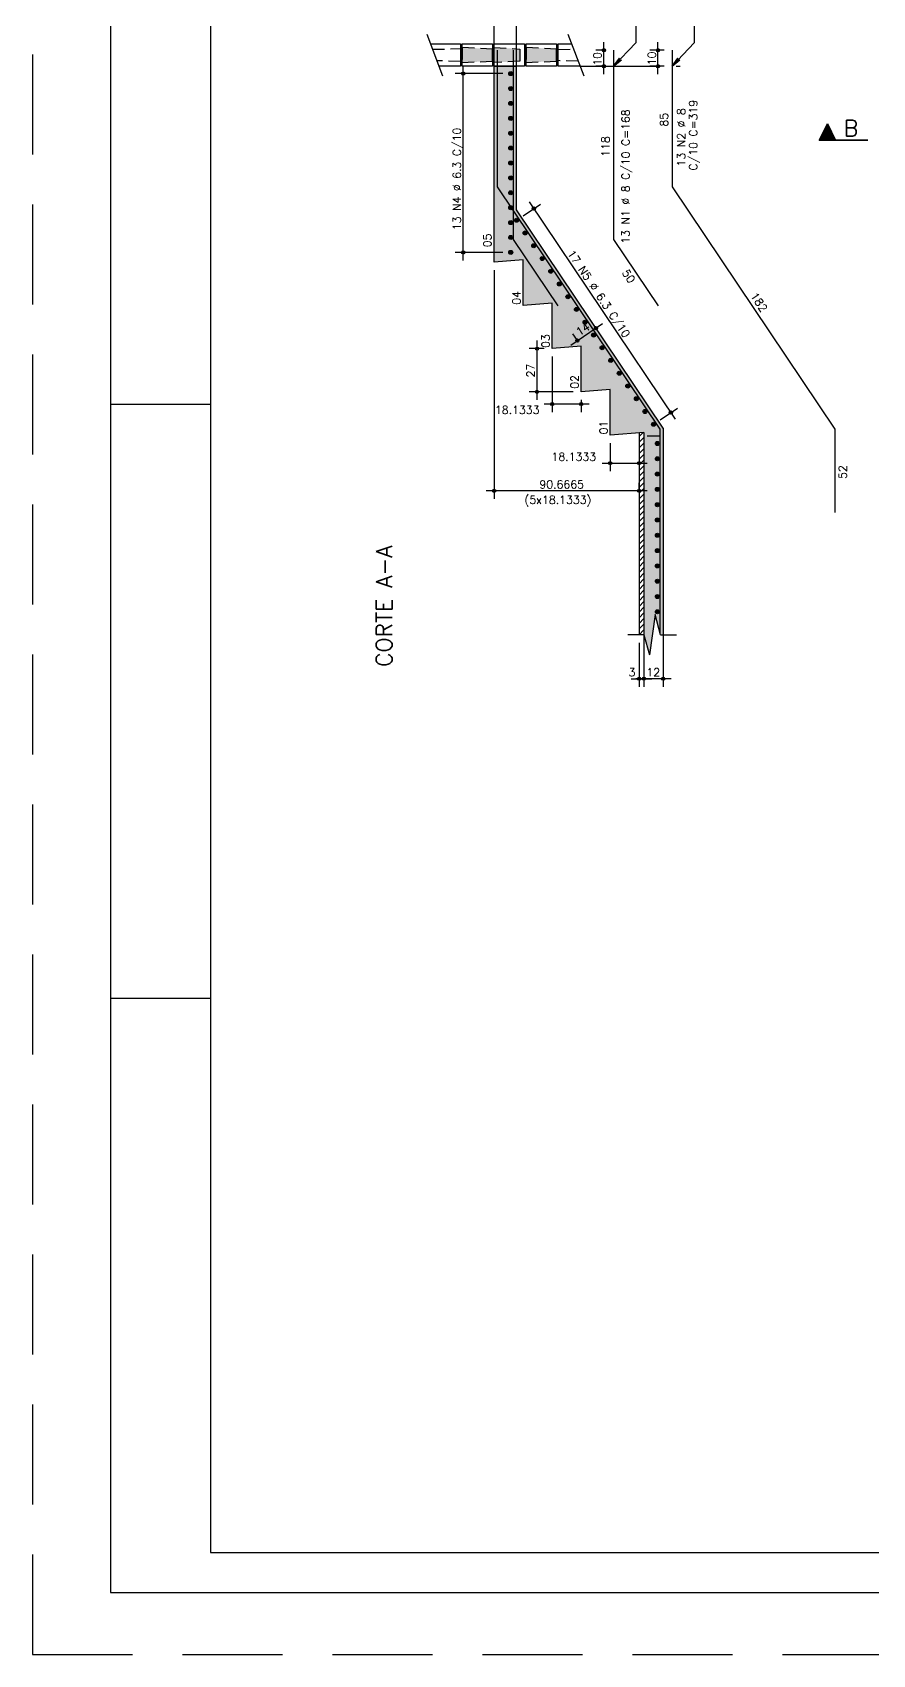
# Model space of a CAD drawing. Extents: x -3.5 to 84.5, y -1.5 to 60.9.
# Drawn here: x -3.55 to 17.46, y -1.55 to 39 of the extents above; entities that cross this region are included whole.
import ezdxf

# ---------------------------------------------------------------- set-up
doc = ezdxf.new("R2010")
doc.units = 0
doc.header["$MEASUREMENT"] = 0
for name, pattern in [('ESTILO_TQS_0001', [0.45, 0.3, -0.15]), ('ESTILO_TQS_0004', [3.3, 2, -0.4, 0.05, -0.4, 0.05, -0.4]), ('HIDDEN', [0.375, 0.25, -0.125])]:
    doc.linetypes.add(name, pattern=pattern)
doc.layers.get('0').update_dxf_attribs({"linetype": 'CONTINUOUS'})
doc.layers.get('Defpoints').update_dxf_attribs({"linetype": 'CONTINUOUS'})
for name, color, linetype in [('ARQ_FOLHA', 7, 'CONTINUOUS'), ('PENA_01', 1, 'CONTINUOUS'), ('PENA_02', 2, 'CONTINUOUS'), ('PENA_03', 3, 'CONTINUOUS'), ('PENA_04', 4, 'CONTINUOUS'), ('PENA_05', 5, 'CONTINUOUS'), ('PENA_10', 253, 'CONTINUOUS'), ('PENA_11', 252, 'CONTINUOUS')]:
    doc.layers.add(name, color=color, linetype=linetype)
doc.styles.get("Standard").update_dxf_attribs({"font": 'ROMANS.SHX'})

# ---------------------------------------------------------------- blocks, each defined once
blk = doc.blocks.new('FOLHA A1 - 841 X 594')
at = {"layer": 'ARQ_FOLHA', "color": 1}
for p, q in [((-816, 297), (-841, 297)), ((-816, 148.5), (-841, 148.5))]:
    blk.add_line(p, q, dxfattribs=at)
for points in [[(-841, 0), (0, 0), (0, 594), (-841, 594)], [(-816, 10), (-10, 10), (-10, 584), (-816, 584)]]:
    blk.add_lwpolyline(points, close=True, dxfattribs=at)
at = {"layer": 'Defpoints', "color": 8, "linetype": 'HIDDEN', "ltscale": 100}
blk.add_lwpolyline([(-860.5, 609.5), (-860.5, -15.5), (19.5, -15.5), (19.5, 609.5)], close=True, dxfattribs=at)
blk = doc.blocks.new('*U24')
blk.add_blockref('FOLHA A1 - 841 X 594', (0, 0))

msp = doc.modelspace()

# ---------------------------------------------------------------- linework, layer by layer
at = {"layer": 'PENA_01', "linetype": 'Continuous'}
for p, q in [((7.996, 37.029), (7.996, 39.409)), ((8.556, 36.982), (8.556, 39.409)), ((10.783, 38.554), (10.541, 38.554)), ((10.741, 37.954), (10.741, 38.754)), ((12.244, 38.554), (11.892, 38.554)), ((12.092, 37.954), (12.092, 38.754)), ((7.225, 33.301), (7.225, 38.168)), ((10.783, 38.154), (10.541, 38.154)), ((12.244, 38.154), (11.892, 38.154)), ((8.211, 37.968), (7.025, 37.968)), ((8.723, 34.415), (9.157, 34.706)), ((12.527, 29.33), (8.879, 34.761)), ((8.211, 33.501), (7.025, 33.501)), ((7.996, 33.054), (7.996, 27.34)), ((9.911, 31.184), (10.708, 31.719)), ((10.498, 31.673), (10.43, 31.774)), ((9.069, 29.814), (9.069, 31.294)), ((10.06, 31.321), (9.965, 31.462)), ((9.247, 31.094), (8.869, 31.094)), ((9.447, 30.894), (9.447, 29.509)), ((9.972, 30.014), (8.869, 30.014)), ((10.372, 29.709), (9.247, 29.709)), ((10.172, 29.814), (10.172, 29.509)), ((12.148, 29.316), (12.581, 29.607)), ((10.897, 28.734), (10.897, 28.032)), ((11.623, 28.786), (11.623, 28.032)), ((10.697, 28.232), (11.823, 28.232)), ((11.623, 27.58), (11.623, 27.74)), ((11.823, 27.54), (7.796, 27.54)), ((11.743, 24.387), (11.743, 22.643)), ((12.223, 24.341), (12.223, 22.643)), ((11.623, 23.742), (11.623, 22.643)), ((11.743, 23.742), (11.743, 22.643)), ((11.423, 22.843), (11.943, 22.843)), ((12.423, 22.843), (11.543, 22.843))]:
    msp.add_line(p, q, dxfattribs=at)
at = {"layer": 'PENA_01', "linetype": 'ESTILO_TQS_0004'}
msp.add_line((10.146, 38.154), (12.669, 38.154), dxfattribs=at)
at = {"layer": 'PENA_01', "linetype": 'Continuous'}
for points in [[(6.407, 38.714), (7.156, 38.714)], [(7.156, 38.714), (7.156, 38.154), (6.617, 38.154)], [(7.196, 38.154), (7.196, 38.714), (7.956, 38.714), (7.956, 38.154), (7.196, 38.154)], [(7.996, 38.154), (7.996, 38.714), (8.756, 38.714), (8.756, 38.154), (7.996, 38.154)], [(8.796, 38.154), (8.796, 38.714), (9.556, 38.714), (9.556, 38.154), (8.796, 38.154)], [(10.146, 38.154), (9.596, 38.154), (9.596, 38.714), (9.935, 38.714)]]:
    msp.add_lwpolyline(points, dxfattribs=at)
at = {"layer": 'PENA_02', "linetype": 'Continuous'}
for p, q in [((6.315, 38.958), (6.709, 37.911)), ((9.843, 38.958), (10.237, 37.911)), ((0, 0), (0, 0))]:
    msp.add_line(p, q, dxfattribs=at)
at = {"layer": 'PENA_02', "linetype": 'ESTILO_TQS_0001'}
for points in [[(6.459, 38.576), (7.156, 38.594)], [(7.156, 38.594), (7.156, 38.274), (6.566, 38.29)], [(7.956, 38.284), (7.956, 38.584), (7.196, 38.624), (7.196, 38.244), (7.956, 38.284)], [(8.636, 38.584), (8.636, 38.284), (7.996, 38.244), (7.996, 38.624), (8.636, 38.584)], [(9.556, 38.284), (9.556, 38.584), (8.796, 38.624), (8.796, 38.244), (9.556, 38.284)], [(10.098, 38.281), (9.596, 38.294), (9.596, 38.574), (9.984, 38.585)]]:
    msp.add_lwpolyline(points, dxfattribs=at)
at = {"layer": 'PENA_02', "linetype": 'Continuous'}
for centre, radius in [((10.741, 38.554), 0.04), ((10.741, 38.554), 0.02), ((12.092, 38.554), 0.04), ((12.092, 38.554), 0.02), ((10.741, 38.154), 0.04), ((10.741, 38.154), 0.02), ((12.092, 38.154), 0.04), ((12.092, 38.154), 0.02), ((7.225, 37.968), 0.0416), ((7.225, 37.968), 0.0208), ((8.991, 34.595), 0.0416), ((8.991, 34.595), 0.0208), ((7.225, 33.501), 0.0416), ((7.225, 33.501), 0.0208), ((10.542, 31.608), 0.04), ((10.542, 31.608), 0.02), ((10.077, 31.296), 0.04), ((10.077, 31.296), 0.02), ((9.069, 31.094), 0.04), ((9.069, 31.094), 0.02), ((9.069, 30.014), 0.04), ((9.069, 30.014), 0.02), ((9.447, 29.709), 0.04), ((9.447, 29.709), 0.02), ((10.172, 29.709), 0.04), ((10.172, 29.709), 0.02), ((12.415, 29.496), 0.0416), ((12.415, 29.496), 0.0208), ((10.897, 28.232), 0.04), ((10.897, 28.232), 0.02), ((11.623, 28.232), 0.04), ((11.623, 28.232), 0.02), ((7.996, 27.54), 0.04), ((11.623, 27.54), 0.04), ((7.996, 27.54), 0.02), ((11.623, 27.54), 0.02), ((11.623, 22.843), 0.04), ((11.623, 22.843), 0.02), ((11.743, 22.843), 0.04), ((11.743, 22.843), 0.04), ((11.743, 22.843), 0.02), ((11.743, 22.843), 0.02), ((12.223, 22.843), 0.04), ((12.223, 22.843), 0.02)]:
    msp.add_circle(centre, radius, dxfattribs=at)
at = {"layer": 'PENA_03', "linetype": 'Continuous'}
for p, q in [((10.983, 38.554), (10.983, 38.554)), ((12.444, 38.554), (12.444, 38.554)), ((7.996, 33.254), (7.996, 38.154)), ((7.996, 38.154), (8.556, 38.154)), ((8.556, 34.565), (8.556, 38.154)), ((10.983, 38.154), (10.983, 38.154)), ((12.444, 38.154), (12.444, 38.154)), ((8.411, 37.968), (8.411, 37.968)), ((7.996, 36.829), (7.996, 36.829)), ((8.556, 36.782), (8.556, 36.782)), ((12.223, 29.106), (8.556, 34.565)), ((8.557, 34.303), (8.557, 34.303)), ((8.721, 33.314), (7.996, 33.254)), ((7.996, 33.254), (7.996, 33.254)), ((8.411, 33.501), (8.411, 33.501)), ((8.721, 32.174), (8.721, 33.314)), ((9.447, 32.234), (8.721, 32.174)), ((9.447, 31.094), (9.447, 32.234)), ((10.609, 31.507), (10.609, 31.507)), ((10.172, 31.154), (9.447, 31.094)), ((9.447, 31.094), (9.447, 31.094)), ((9.447, 31.094), (9.447, 31.094)), ((10.172, 30.014), (10.172, 31.154)), ((10.172, 31.154), (10.172, 31.154)), ((10.897, 30.074), (10.172, 30.014)), ((10.172, 30.014), (10.172, 30.014)), ((10.172, 30.014), (10.172, 30.014)), ((10.897, 28.934), (10.897, 30.074)), ((11.982, 29.204), (11.982, 29.204)), ((11.743, 28.994), (10.897, 28.934)), ((10.897, 28.934), (10.897, 28.934)), ((11.623, 28.894), (11.723, 28.994)), ((11.623, 28.986), (11.623, 23.942)), ((11.623, 28.986), (11.623, 28.986)), ((11.623, 28.753), (11.743, 28.873)), ((11.743, 28.994), (11.743, 23.942)), ((12.223, 29.106), (12.223, 23.942)), ((11.623, 28.611), (11.743, 28.731)), ((11.623, 28.47), (11.743, 28.59)), ((11.623, 28.328), (11.743, 28.448)), ((11.623, 28.187), (11.743, 28.307)), ((11.623, 28.045), (11.743, 28.165)), ((11.623, 27.904), (11.743, 28.024)), ((11.623, 27.763), (11.743, 27.883)), ((11.623, 27.621), (11.743, 27.741)), ((11.623, 27.48), (11.743, 27.6)), ((11.623, 27.338), (11.743, 27.458)), ((11.623, 27.38), (11.623, 27.38)), ((11.623, 27.197), (11.743, 27.317)), ((11.623, 27.056), (11.743, 27.176)), ((11.623, 26.914), (11.743, 27.034)), ((11.623, 26.773), (11.743, 26.893)), ((11.623, 26.631), (11.743, 26.751)), ((11.623, 26.49), (11.743, 26.61)), ((11.623, 26.348), (11.743, 26.468)), ((11.623, 26.207), (11.743, 26.327)), ((11.623, 26.066), (11.743, 26.186)), ((11.623, 25.924), (11.743, 26.044)), ((11.623, 25.783), (11.743, 25.903)), ((11.623, 25.641), (11.743, 25.761)), ((11.623, 25.5), (11.743, 25.62)), ((11.623, 25.358), (11.743, 25.478)), ((11.623, 25.217), (11.743, 25.337)), ((11.623, 25.076), (11.743, 25.196)), ((11.623, 24.934), (11.743, 25.054)), ((11.623, 24.793), (11.743, 24.913)), ((11.623, 24.651), (11.743, 24.771)), ((11.623, 24.51), (11.743, 24.63)), ((11.623, 24.369), (11.743, 24.489)), ((11.623, 24.227), (11.743, 24.347)), ((11.743, 24.587), (11.743, 24.587)), ((12.019, 24.445), (11.881, 23.439)), ((12.158, 23.942), (12.019, 24.445)), ((12.223, 24.541), (12.223, 24.541)), ((11.743, 23.942), (11.343, 23.942)), ((11.623, 24.086), (11.743, 24.206)), ((11.623, 23.944), (11.743, 24.064)), ((11.623, 23.942), (11.623, 23.942)), ((11.743, 23.942), (11.881, 23.439)), ((11.743, 23.942), (11.743, 23.942)), ((12.158, 23.942), (12.558, 23.942))]:
    msp.add_line(p, q, dxfattribs=at)
for points in [[(11.535, 44.061), (11.535, 38.735), (10.983, 38.154), (11.13, 38.357), (10.983, 38.154), (11.177, 38.312)], [(12.996, 44.061), (12.996, 38.735), (12.444, 38.154), (12.591, 38.357), (12.444, 38.154), (12.638, 38.312)], [(16.122, 36.307), (16.327, 36.716), (16.532, 36.307), (16.122, 36.307)]]:
    msp.add_lwpolyline(points, dxfattribs=at)
for centre in [(8.411, 37.968), (8.411, 37.596), (8.411, 37.224), (8.411, 36.851), (8.411, 36.479), (8.411, 36.107), (8.411, 35.734), (8.411, 35.362), (8.411, 34.99), (8.411, 34.618), (8.411, 34.245), (8.557, 34.303), (8.411, 33.873), (8.771, 33.985), (8.985, 33.666), (8.411, 33.501), (9.199, 33.347), (9.413, 33.029), (9.627, 32.71), (9.841, 32.391), (10.055, 32.073), (10.269, 31.754), (10.483, 31.435), (10.697, 31.116), (10.911, 30.798), (11.125, 30.479), (11.339, 30.16), (11.553, 29.842), (11.768, 29.523), (11.982, 29.204), (12.078, 28.723), (12.078, 28.341), (12.078, 27.958), (12.078, 27.576), (12.078, 27.193), (12.078, 26.811), (12.078, 26.428), (12.078, 26.046), (12.078, 25.663), (12.078, 25.281), (12.078, 24.898), (12.078, 24.516)]:
    msp.add_circle(centre, 0.05, dxfattribs=at)
for points in [[(8.461, 37.968), (8.386, 38.012), (8.364, 37.985)], [(8.461, 37.968), (8.364, 37.985), (8.364, 37.951)], [(8.461, 37.968), (8.364, 37.951), (8.386, 37.925)], [(8.461, 37.968), (8.42, 38.018), (8.386, 38.012)], [(8.461, 37.968), (8.386, 37.925), (8.42, 37.919)], [(8.461, 37.968), (8.449, 38), (8.42, 38.018)], [(8.461, 37.968), (8.42, 37.919), (8.449, 37.936)], [(8.461, 37.968), (8.449, 37.936), (8.461, 37.968)], [(8.461, 37.596), (8.386, 37.639), (8.364, 37.613)], [(8.461, 37.596), (8.364, 37.613), (8.364, 37.579)], [(8.461, 37.596), (8.364, 37.579), (8.386, 37.553)], [(8.461, 37.596), (8.42, 37.645), (8.386, 37.639)], [(8.461, 37.596), (8.386, 37.553), (8.42, 37.547)], [(8.461, 37.596), (8.449, 37.628), (8.42, 37.645)], [(8.461, 37.596), (8.42, 37.547), (8.449, 37.564)], [(8.461, 37.596), (8.449, 37.564), (8.461, 37.596)], [(8.461, 37.224), (8.386, 37.267), (8.364, 37.241)], [(8.461, 37.224), (8.364, 37.241), (8.364, 37.207)], [(8.461, 37.224), (8.364, 37.207), (8.386, 37.18)], [(8.461, 37.224), (8.42, 37.273), (8.386, 37.267)], [(8.461, 37.224), (8.386, 37.18), (8.42, 37.174)], [(8.461, 36.851), (8.42, 36.901), (8.386, 36.895)], [(8.461, 37.224), (8.449, 37.256), (8.42, 37.273)], [(8.461, 37.224), (8.42, 37.174), (8.449, 37.192)], [(8.461, 36.851), (8.449, 36.884), (8.42, 36.901)], [(8.461, 37.224), (8.449, 37.192), (8.461, 37.224)], [(8.461, 36.851), (8.386, 36.895), (8.364, 36.869)], [(8.461, 36.851), (8.364, 36.869), (8.364, 36.834)], [(8.461, 36.851), (8.364, 36.834), (8.386, 36.808)], [(8.461, 36.479), (8.386, 36.522), (8.364, 36.496)], [(8.461, 36.479), (8.364, 36.496), (8.364, 36.462)], [(8.461, 36.851), (8.386, 36.808), (8.42, 36.802)], [(8.461, 36.479), (8.42, 36.528), (8.386, 36.522)], [(8.461, 36.851), (8.42, 36.802), (8.449, 36.819)], [(8.461, 36.479), (8.449, 36.511), (8.42, 36.528)], [(8.461, 36.851), (8.449, 36.819), (8.461, 36.851)], [(8.461, 36.479), (8.364, 36.462), (8.386, 36.436)], [(8.461, 36.107), (8.386, 36.15), (8.364, 36.124)], [(8.461, 36.107), (8.364, 36.124), (8.364, 36.09)], [(8.461, 36.107), (8.364, 36.09), (8.386, 36.064)], [(8.461, 36.479), (8.386, 36.436), (8.42, 36.43)], [(8.461, 36.107), (8.42, 36.156), (8.386, 36.15)], [(8.461, 36.107), (8.386, 36.064), (8.42, 36.058)], [(8.461, 36.479), (8.42, 36.43), (8.449, 36.447)], [(8.461, 36.107), (8.449, 36.139), (8.42, 36.156)], [(8.461, 36.107), (8.42, 36.058), (8.449, 36.075)], [(8.461, 36.479), (8.449, 36.447), (8.461, 36.479)], [(8.461, 36.107), (8.449, 36.075), (8.461, 36.107)], [(8.461, 35.734), (8.386, 35.778), (8.364, 35.752)], [(8.461, 35.734), (8.364, 35.752), (8.364, 35.717)], [(8.461, 35.734), (8.364, 35.717), (8.386, 35.691)], [(8.461, 35.734), (8.42, 35.784), (8.386, 35.778)], [(8.461, 35.734), (8.386, 35.691), (8.42, 35.685)], [(8.461, 35.734), (8.449, 35.767), (8.42, 35.784)], [(8.461, 35.734), (8.42, 35.685), (8.449, 35.702)], [(8.461, 35.734), (8.449, 35.702), (8.461, 35.734)], [(8.461, 35.362), (8.386, 35.405), (8.364, 35.379)], [(8.461, 35.362), (8.364, 35.379), (8.364, 35.345)], [(8.461, 35.362), (8.364, 35.345), (8.386, 35.319)], [(8.461, 35.362), (8.42, 35.411), (8.386, 35.405)], [(8.461, 35.362), (8.386, 35.319), (8.42, 35.313)], [(8.461, 35.362), (8.449, 35.394), (8.42, 35.411)], [(8.461, 35.362), (8.42, 35.313), (8.449, 35.33)], [(8.461, 35.362), (8.449, 35.33), (8.461, 35.362)], [(8.461, 34.99), (8.386, 35.033), (8.364, 35.007)], [(8.461, 34.99), (8.364, 35.007), (8.364, 34.973)], [(8.461, 34.99), (8.364, 34.973), (8.386, 34.947)], [(8.461, 34.99), (8.42, 35.039), (8.386, 35.033)], [(8.461, 34.99), (8.386, 34.947), (8.42, 34.941)], [(8.461, 34.99), (8.449, 35.022), (8.42, 35.039)], [(8.461, 34.99), (8.42, 34.941), (8.449, 34.958)], [(8.461, 34.99), (8.449, 34.958), (8.461, 34.99)], [(8.461, 34.618), (8.386, 34.661), (8.364, 34.635)], [(8.461, 34.618), (8.364, 34.635), (8.364, 34.6)], [(8.461, 34.618), (8.364, 34.6), (8.386, 34.574)], [(8.461, 34.618), (8.42, 34.667), (8.386, 34.661)], [(8.461, 34.618), (8.386, 34.574), (8.42, 34.568)], [(8.461, 34.618), (8.449, 34.65), (8.42, 34.667)], [(8.461, 34.618), (8.42, 34.568), (8.449, 34.585)], [(8.461, 34.618), (8.449, 34.585), (8.461, 34.618)], [(8.461, 34.245), (8.386, 34.289), (8.364, 34.262)], [(8.461, 34.245), (8.364, 34.262), (8.364, 34.228)], [(8.461, 34.245), (8.364, 34.228), (8.386, 34.202)], [(8.461, 34.245), (8.42, 34.295), (8.386, 34.289)], [(8.461, 34.245), (8.386, 34.202), (8.42, 34.196)], [(8.461, 34.245), (8.449, 34.277), (8.42, 34.295)], [(8.461, 34.245), (8.42, 34.196), (8.449, 34.213)], [(8.461, 34.245), (8.449, 34.213), (8.461, 34.245)], [(8.607, 34.303), (8.532, 34.347), (8.51, 34.32)], [(8.607, 34.303), (8.51, 34.32), (8.51, 34.286)], [(8.607, 34.303), (8.51, 34.286), (8.532, 34.26)], [(8.607, 34.303), (8.566, 34.353), (8.532, 34.347)], [(8.607, 34.303), (8.532, 34.26), (8.566, 34.254)], [(8.607, 34.303), (8.595, 34.335), (8.566, 34.353)], [(8.607, 34.303), (8.566, 34.254), (8.595, 34.271)], [(8.607, 34.303), (8.595, 34.271), (8.607, 34.303)], [(8.461, 33.873), (8.386, 33.916), (8.364, 33.89)], [(8.461, 33.873), (8.364, 33.89), (8.364, 33.856)], [(8.461, 33.873), (8.364, 33.856), (8.386, 33.83)], [(8.461, 33.873), (8.42, 33.922), (8.386, 33.916)], [(8.461, 33.873), (8.386, 33.83), (8.42, 33.824)], [(8.461, 33.873), (8.449, 33.905), (8.42, 33.922)], [(8.461, 33.873), (8.42, 33.824), (8.449, 33.841)], [(8.461, 33.873), (8.449, 33.841), (8.461, 33.873)], [(8.821, 33.985), (8.746, 34.028), (8.724, 34.002)], [(8.821, 33.985), (8.724, 34.002), (8.724, 33.968)], [(8.821, 33.985), (8.724, 33.968), (8.746, 33.941)], [(8.821, 33.985), (8.78, 34.034), (8.746, 34.028)], [(8.821, 33.985), (8.746, 33.941), (8.78, 33.935)], [(8.821, 33.985), (8.809, 34.017), (8.78, 34.034)], [(8.821, 33.985), (8.78, 33.935), (8.809, 33.953)], [(8.821, 33.985), (8.809, 33.953), (8.821, 33.985)], [(9.035, 33.666), (8.96, 33.709), (8.938, 33.683)], [(9.035, 33.666), (8.938, 33.683), (8.938, 33.649)], [(9.035, 33.666), (8.938, 33.649), (8.96, 33.623)], [(9.035, 33.666), (8.994, 33.715), (8.96, 33.709)], [(9.035, 33.666), (8.96, 33.623), (8.994, 33.617)], [(9.035, 33.666), (9.023, 33.698), (8.994, 33.715)], [(9.035, 33.666), (8.994, 33.617), (9.023, 33.634)], [(9.035, 33.666), (9.023, 33.634), (9.035, 33.666)], [(8.461, 33.501), (8.386, 33.544), (8.364, 33.518)], [(8.461, 33.501), (8.364, 33.518), (8.364, 33.484)], [(8.461, 33.501), (8.364, 33.484), (8.386, 33.457)], [(8.461, 33.501), (8.42, 33.55), (8.386, 33.544)], [(8.461, 33.501), (8.386, 33.457), (8.42, 33.451)], [(8.461, 33.501), (8.449, 33.533), (8.42, 33.55)], [(8.461, 33.501), (8.42, 33.451), (8.449, 33.469)], [(8.461, 33.501), (8.449, 33.469), (8.461, 33.501)], [(9.249, 33.347), (9.174, 33.391), (9.152, 33.364)], [(9.249, 33.347), (9.152, 33.364), (9.152, 33.33)], [(9.249, 33.347), (9.152, 33.33), (9.174, 33.304)], [(9.249, 33.347), (9.208, 33.397), (9.174, 33.391)], [(9.249, 33.347), (9.174, 33.304), (9.208, 33.298)], [(9.249, 33.347), (9.237, 33.379), (9.208, 33.397)], [(9.249, 33.347), (9.208, 33.298), (9.237, 33.315)], [(9.249, 33.347), (9.237, 33.315), (9.249, 33.347)], [(9.463, 33.029), (9.388, 33.072), (9.366, 33.046)], [(9.463, 33.029), (9.366, 33.046), (9.366, 33.011)], [(9.463, 33.029), (9.366, 33.011), (9.388, 32.985)], [(9.463, 33.029), (9.422, 33.078), (9.388, 33.072)], [(9.463, 33.029), (9.388, 32.985), (9.422, 32.979)], [(9.463, 33.029), (9.451, 33.061), (9.422, 33.078)], [(9.463, 33.029), (9.422, 32.979), (9.451, 32.996)], [(9.463, 33.029), (9.451, 32.996), (9.463, 33.029)], [(9.677, 32.71), (9.602, 32.753), (9.58, 32.727)], [(9.677, 32.71), (9.58, 32.727), (9.58, 32.693)], [(9.677, 32.71), (9.58, 32.693), (9.602, 32.667)], [(9.677, 32.71), (9.636, 32.759), (9.602, 32.753)], [(9.677, 32.71), (9.602, 32.667), (9.636, 32.661)], [(9.677, 32.71), (9.665, 32.742), (9.636, 32.759)], [(9.677, 32.71), (9.636, 32.661), (9.665, 32.678)], [(9.677, 32.71), (9.665, 32.678), (9.677, 32.71)], [(9.891, 32.391), (9.85, 32.44), (9.816, 32.434)], [(9.891, 32.391), (9.88, 32.423), (9.85, 32.44)], [(9.891, 32.391), (9.816, 32.434), (9.794, 32.408)], [(9.891, 32.391), (9.794, 32.408), (9.794, 32.374)], [(9.891, 32.391), (9.794, 32.374), (9.816, 32.348)], [(9.891, 32.391), (9.816, 32.348), (9.85, 32.342)], [(9.891, 32.391), (9.85, 32.342), (9.88, 32.359)], [(9.891, 32.391), (9.88, 32.359), (9.891, 32.391)], [(10.105, 32.073), (10.03, 32.116), (10.008, 32.09)], [(10.105, 32.073), (10.008, 32.09), (10.008, 32.055)], [(10.105, 32.073), (10.008, 32.055), (10.03, 32.029)], [(10.105, 32.073), (10.064, 32.122), (10.03, 32.116)], [(10.105, 32.073), (10.03, 32.029), (10.064, 32.023)], [(10.105, 32.073), (10.094, 32.105), (10.064, 32.122)], [(10.105, 32.073), (10.064, 32.023), (10.094, 32.04)], [(10.105, 32.073), (10.094, 32.04), (10.105, 32.073)], [(10.319, 31.754), (10.244, 31.797), (10.222, 31.771)], [(10.319, 31.754), (10.222, 31.771), (10.222, 31.737)], [(10.319, 31.754), (10.222, 31.737), (10.244, 31.711)], [(10.319, 31.754), (10.278, 31.803), (10.244, 31.797)], [(10.319, 31.754), (10.244, 31.711), (10.278, 31.705)], [(10.319, 31.754), (10.308, 31.786), (10.278, 31.803)], [(10.319, 31.754), (10.278, 31.705), (10.308, 31.722)], [(10.319, 31.754), (10.308, 31.722), (10.319, 31.754)], [(10.533, 31.435), (10.458, 31.478), (10.436, 31.452)], [(10.533, 31.435), (10.436, 31.452), (10.436, 31.418)], [(10.533, 31.435), (10.436, 31.418), (10.458, 31.392)], [(10.533, 31.435), (10.492, 31.484), (10.458, 31.478)], [(10.533, 31.435), (10.458, 31.392), (10.492, 31.386)], [(10.533, 31.435), (10.522, 31.467), (10.492, 31.484)], [(10.533, 31.435), (10.492, 31.386), (10.522, 31.403)], [(10.533, 31.435), (10.522, 31.403), (10.533, 31.435)], [(10.747, 31.116), (10.672, 31.16), (10.65, 31.134)], [(10.747, 31.116), (10.65, 31.134), (10.65, 31.099)], [(10.747, 31.116), (10.65, 31.099), (10.672, 31.073)], [(10.747, 31.116), (10.706, 31.166), (10.672, 31.16)], [(10.747, 31.116), (10.672, 31.073), (10.706, 31.067)], [(10.747, 31.116), (10.736, 31.149), (10.706, 31.166)], [(10.747, 31.116), (10.706, 31.067), (10.736, 31.084)], [(10.747, 31.116), (10.736, 31.084), (10.747, 31.116)], [(10.961, 30.798), (10.886, 30.841), (10.864, 30.815)], [(10.961, 30.798), (10.92, 30.847), (10.886, 30.841)], [(10.961, 30.798), (10.95, 30.83), (10.92, 30.847)], [(10.961, 30.798), (10.864, 30.815), (10.864, 30.781)], [(10.961, 30.798), (10.864, 30.781), (10.886, 30.754)], [(10.961, 30.798), (10.886, 30.754), (10.92, 30.748)], [(10.961, 30.798), (10.92, 30.748), (10.95, 30.766)], [(10.961, 30.798), (10.95, 30.766), (10.961, 30.798)], [(11.175, 30.479), (11.1, 30.522), (11.078, 30.496)], [(11.175, 30.479), (11.078, 30.496), (11.078, 30.462)], [(11.175, 30.479), (11.078, 30.462), (11.1, 30.436)], [(11.175, 30.479), (11.134, 30.528), (11.1, 30.522)], [(11.175, 30.479), (11.1, 30.436), (11.134, 30.43)], [(11.175, 30.479), (11.164, 30.511), (11.134, 30.528)], [(11.175, 30.479), (11.134, 30.43), (11.164, 30.447)], [(11.175, 30.479), (11.164, 30.447), (11.175, 30.479)], [(11.389, 30.16), (11.314, 30.204), (11.292, 30.177)], [(11.389, 30.16), (11.292, 30.177), (11.292, 30.143)], [(11.389, 30.16), (11.292, 30.143), (11.314, 30.117)], [(11.389, 30.16), (11.348, 30.21), (11.314, 30.204)], [(11.389, 30.16), (11.314, 30.117), (11.348, 30.111)], [(11.389, 30.16), (11.378, 30.192), (11.348, 30.21)], [(11.389, 30.16), (11.348, 30.111), (11.378, 30.128)], [(11.389, 30.16), (11.378, 30.128), (11.389, 30.16)], [(11.603, 29.842), (11.528, 29.885), (11.507, 29.859)], [(11.603, 29.842), (11.507, 29.859), (11.507, 29.825)], [(11.603, 29.842), (11.507, 29.825), (11.528, 29.798)], [(11.603, 29.842), (11.562, 29.891), (11.528, 29.885)], [(11.603, 29.842), (11.528, 29.798), (11.562, 29.792)], [(11.603, 29.842), (11.592, 29.874), (11.562, 29.891)], [(11.603, 29.842), (11.562, 29.792), (11.592, 29.81)], [(11.603, 29.842), (11.592, 29.81), (11.603, 29.842)], [(11.818, 29.523), (11.743, 29.566), (11.721, 29.54)], [(11.818, 29.523), (11.721, 29.54), (11.721, 29.506)], [(11.818, 29.523), (11.721, 29.506), (11.743, 29.48)], [(11.818, 29.523), (11.776, 29.572), (11.743, 29.566)], [(11.818, 29.523), (11.743, 29.48), (11.776, 29.474)], [(11.818, 29.523), (11.806, 29.555), (11.776, 29.572)], [(11.818, 29.523), (11.776, 29.474), (11.806, 29.491)], [(11.818, 29.523), (11.806, 29.491), (11.818, 29.523)], [(12.032, 29.204), (11.957, 29.248), (11.935, 29.221)], [(12.032, 29.204), (11.935, 29.221), (11.935, 29.187)], [(12.032, 29.204), (11.935, 29.187), (11.957, 29.161)], [(12.032, 29.204), (11.99, 29.254), (11.957, 29.248)], [(12.032, 29.204), (11.957, 29.161), (11.99, 29.155)], [(12.032, 29.204), (12.02, 29.236), (11.99, 29.254)], [(12.032, 29.204), (11.99, 29.155), (12.02, 29.172)], [(12.032, 29.204), (12.02, 29.172), (12.032, 29.204)], [(12.128, 28.723), (12.053, 28.767), (12.031, 28.74)], [(12.128, 28.723), (12.031, 28.74), (12.031, 28.706)], [(12.128, 28.723), (12.031, 28.706), (12.053, 28.68)], [(12.128, 28.341), (12.053, 28.384), (12.031, 28.358)], [(12.128, 28.723), (12.086, 28.772), (12.053, 28.767)], [(12.128, 28.723), (12.053, 28.68), (12.086, 28.674)], [(12.128, 28.341), (12.086, 28.39), (12.053, 28.384)], [(12.128, 28.723), (12.116, 28.755), (12.086, 28.772)], [(12.128, 28.723), (12.086, 28.674), (12.116, 28.691)], [(12.128, 28.341), (12.116, 28.373), (12.086, 28.39)], [(12.128, 28.723), (12.116, 28.691), (12.128, 28.723)], [(12.128, 28.341), (12.031, 28.358), (12.031, 28.324)], [(12.128, 28.341), (12.031, 28.324), (12.053, 28.297)], [(12.128, 27.958), (12.053, 28.002), (12.031, 27.975)], [(12.128, 28.341), (12.053, 28.297), (12.086, 28.292)], [(12.128, 27.958), (12.086, 28.008), (12.053, 28.002)], [(12.128, 28.341), (12.086, 28.292), (12.116, 28.309)], [(12.128, 27.958), (12.116, 27.99), (12.086, 28.008)], [(12.128, 28.341), (12.116, 28.309), (12.128, 28.341)], [(12.128, 27.958), (12.031, 27.975), (12.031, 27.941)], [(12.128, 27.958), (12.031, 27.941), (12.053, 27.915)], [(12.128, 27.576), (12.053, 27.619), (12.031, 27.593)], [(12.128, 27.576), (12.031, 27.593), (12.031, 27.559)], [(12.128, 27.576), (12.031, 27.559), (12.053, 27.533)], [(12.128, 27.958), (12.053, 27.915), (12.086, 27.909)], [(12.128, 27.576), (12.086, 27.625), (12.053, 27.619)], [(12.128, 27.576), (12.053, 27.533), (12.086, 27.527)], [(12.128, 27.958), (12.086, 27.909), (12.116, 27.926)], [(12.128, 27.576), (12.116, 27.608), (12.086, 27.625)], [(12.128, 27.576), (12.086, 27.527), (12.116, 27.544)], [(12.128, 27.958), (12.116, 27.926), (12.128, 27.958)], [(12.128, 27.576), (12.116, 27.544), (12.128, 27.576)], [(12.128, 27.193), (12.053, 27.237), (12.031, 27.21)], [(12.128, 27.193), (12.031, 27.21), (12.031, 27.176)], [(12.128, 27.193), (12.031, 27.176), (12.053, 27.15)], [(12.128, 27.193), (12.086, 27.243), (12.053, 27.237)], [(12.128, 27.193), (12.053, 27.15), (12.086, 27.144)], [(12.128, 27.193), (12.116, 27.225), (12.086, 27.243)], [(12.128, 27.193), (12.086, 27.144), (12.116, 27.161)], [(12.128, 27.193), (12.116, 27.161), (12.128, 27.193)], [(12.128, 26.811), (12.053, 26.854), (12.031, 26.828)], [(12.128, 26.811), (12.031, 26.828), (12.031, 26.794)], [(12.128, 26.811), (12.031, 26.794), (12.053, 26.768)], [(12.128, 26.811), (12.086, 26.86), (12.053, 26.854)], [(12.128, 26.811), (12.053, 26.768), (12.086, 26.762)], [(12.128, 26.811), (12.116, 26.843), (12.086, 26.86)], [(12.128, 26.811), (12.086, 26.762), (12.116, 26.779)], [(12.128, 26.811), (12.116, 26.779), (12.128, 26.811)], [(12.128, 26.428), (12.053, 26.472), (12.031, 26.445)], [(12.128, 26.428), (12.031, 26.445), (12.031, 26.411)], [(12.128, 26.428), (12.031, 26.411), (12.053, 26.385)], [(12.128, 26.428), (12.086, 26.478), (12.053, 26.472)], [(12.128, 26.428), (12.053, 26.385), (12.086, 26.379)], [(12.128, 26.428), (12.116, 26.46), (12.086, 26.478)], [(12.128, 26.428), (12.086, 26.379), (12.116, 26.396)], [(12.128, 26.428), (12.116, 26.396), (12.128, 26.428)], [(12.128, 26.046), (12.053, 26.089), (12.031, 26.063)], [(12.128, 26.046), (12.031, 26.063), (12.031, 26.029)], [(12.128, 26.046), (12.031, 26.029), (12.053, 26.003)], [(12.128, 26.046), (12.086, 26.095), (12.053, 26.089)], [(12.128, 26.046), (12.053, 26.003), (12.086, 25.997)], [(12.128, 26.046), (12.116, 26.078), (12.086, 26.095)], [(12.128, 26.046), (12.086, 25.997), (12.116, 26.014)], [(12.128, 26.046), (12.116, 26.014), (12.128, 26.046)], [(12.128, 25.663), (12.053, 25.707), (12.031, 25.68)], [(12.128, 25.663), (12.031, 25.68), (12.031, 25.646)], [(12.128, 25.663), (12.031, 25.646), (12.053, 25.62)], [(12.128, 25.663), (12.086, 25.713), (12.053, 25.707)], [(12.128, 25.663), (12.053, 25.62), (12.086, 25.614)], [(12.128, 25.663), (12.116, 25.696), (12.086, 25.713)], [(12.128, 25.663), (12.086, 25.614), (12.116, 25.631)], [(12.128, 25.663), (12.116, 25.631), (12.128, 25.663)], [(12.128, 25.281), (12.053, 25.324), (12.031, 25.298)], [(12.128, 25.281), (12.031, 25.298), (12.031, 25.264)], [(12.128, 25.281), (12.031, 25.264), (12.053, 25.238)], [(12.128, 25.281), (12.086, 25.33), (12.053, 25.324)], [(12.128, 25.281), (12.053, 25.238), (12.086, 25.232)], [(12.128, 25.281), (12.116, 25.313), (12.086, 25.33)], [(12.128, 25.281), (12.086, 25.232), (12.116, 25.249)], [(12.128, 25.281), (12.116, 25.249), (12.128, 25.281)], [(12.128, 24.898), (12.053, 24.942), (12.031, 24.916)], [(12.128, 24.898), (12.031, 24.916), (12.031, 24.881)], [(12.128, 24.898), (12.031, 24.881), (12.053, 24.855)], [(12.128, 24.898), (12.086, 24.948), (12.053, 24.942)], [(12.128, 24.898), (12.053, 24.855), (12.086, 24.849)], [(12.128, 24.898), (12.116, 24.931), (12.086, 24.948)], [(12.128, 24.898), (12.086, 24.849), (12.116, 24.866)], [(12.128, 24.898), (12.116, 24.866), (12.128, 24.898)], [(12.128, 24.516), (12.053, 24.559), (12.031, 24.533)], [(12.128, 24.516), (12.031, 24.533), (12.031, 24.499)], [(12.128, 24.516), (12.031, 24.499), (12.053, 24.473)], [(12.128, 24.516), (12.086, 24.565), (12.053, 24.559)], [(12.128, 24.516), (12.053, 24.473), (12.086, 24.467)], [(12.128, 24.516), (12.116, 24.548), (12.086, 24.565)], [(12.128, 24.516), (12.086, 24.467), (12.116, 24.484)], [(12.128, 24.516), (12.116, 24.484), (12.128, 24.516)]]:
    msp.add_solid(points, dxfattribs=at)
at = {"layer": 'PENA_04', "linetype": 'Continuous'}
for p, q in [((8.076, 38.554), (8.076, 35.136)), ((8.476, 38.554), (8.476, 33.823)), ((16.12, 36.305), (16.327, 36.72)), ((16.122, 36.307), (16.327, 36.716)), ((16.217, 36.497), (16.437, 36.497)), ((16.233, 36.528), (16.421, 36.528)), ((16.249, 36.56), (16.405, 36.56)), ((16.265, 36.592), (16.389, 36.592)), ((16.281, 36.624), (16.373, 36.624)), ((16.297, 36.656), (16.357, 36.656)), ((16.313, 36.688), (16.341, 36.688)), ((16.327, 36.72), (16.534, 36.307)), ((16.327, 36.716), (16.532, 36.307)), ((17.336, 36.305), (16.12, 36.305)), ((16.122, 36.307), (17.336, 36.307)), ((16.138, 36.337), (16.517, 36.337)), ((16.154, 36.369), (16.501, 36.369)), ((16.169, 36.401), (16.485, 36.401)), ((16.185, 36.433), (16.469, 36.433)), ((16.201, 36.465), (16.453, 36.465)), ((8.076, 35.136), (12.143, 29.081)), ((8.476, 33.823), (9.591, 32.163)), ((12.143, 29.081), (12.143, 26.994))]:
    msp.add_line(p, q, dxfattribs=at)
msp.add_lwpolyline([(11.823, 28.914), (12.143, 28.914), (12.143, 23.997)], dxfattribs=at)
at = {"layer": 'PENA_05', "linetype": 'Continuous'}
for p, q in [((10.983, 38.554), (10.983, 33.823)), ((12.444, 38.554), (12.444, 35.136)), ((12.444, 35.136), (16.511, 29.081)), ((10.983, 33.823), (12.098, 32.163)), ((16.511, 29.081), (16.511, 26.994))]:
    msp.add_line(p, q, dxfattribs=at)
at = {"layer": 'PENA_10', "linetype": 'Continuous'}
for points in [[(7.996, 38.624), (8.636, 38.584), (8.636, 38.284)], [(7.996, 38.624), (8.636, 38.284), (7.996, 38.244)], [(7.996, 38.624), (7.996, 38.244), (7.996, 38.624)], [(7.996, 33.254), (7.996, 38.154), (8.556, 38.154)], [(7.996, 33.254), (8.556, 38.154), (8.556, 34.565)], [(7.996, 33.254), (8.556, 34.565), (8.721, 33.314)], [(12.223, 29.106), (8.721, 33.314), (8.556, 34.565)], [(12.223, 29.106), (9.447, 32.234), (8.721, 33.314)], [(8.721, 33.314), (9.447, 32.234), (8.721, 32.174)], [(12.223, 29.106), (10.172, 31.154), (9.447, 32.234)], [(9.447, 32.234), (10.172, 31.154), (9.447, 31.094)], [(12.223, 29.106), (10.897, 30.074), (10.172, 31.154)], [(10.172, 31.154), (10.897, 30.074), (10.172, 30.014)], [(12.223, 29.106), (10.897, 28.934), (10.897, 30.074)], [(12.223, 29.106), (11.743, 28.994), (10.897, 28.934)], [(12.223, 29.106), (11.881, 23.439), (11.743, 23.942)], [(12.223, 29.106), (11.743, 23.942), (11.743, 28.994)], [(12.223, 29.106), (12.019, 24.445), (11.881, 23.439)], [(12.223, 29.106), (12.158, 23.942), (12.019, 24.445)], [(12.223, 29.106), (12.223, 23.942), (12.158, 23.942)]]:
    msp.add_solid(points, dxfattribs=at)
at = {"layer": 'PENA_11', "linetype": 'Continuous'}
for points in [[(7.956, 38.284), (7.956, 38.584), (7.196, 38.624)], [(7.956, 38.284), (7.196, 38.624), (7.196, 38.244)], [(8.636, 38.584), (7.996, 38.244), (7.996, 38.624)], [(8.636, 38.584), (7.996, 38.624), (8.636, 38.584)], [(8.636, 38.584), (8.636, 38.284), (7.996, 38.244)], [(9.556, 38.284), (9.556, 38.584), (8.796, 38.624)], [(9.556, 38.284), (8.796, 38.624), (8.796, 38.244)], [(7.956, 38.284), (7.196, 38.244), (7.956, 38.284)], [(9.556, 38.284), (8.796, 38.244), (9.556, 38.284)]]:
    msp.add_solid(points, dxfattribs=at)

# ---------------------------------------------------------------- block references
at = {"xscale": 0.09999999999999938, "yscale": 0.09999999999999938, "zscale": 0.09999999999999938}
msp.add_blockref('*U24', (82.504, 0), dxfattribs=at)

# ---------------------------------------------------------------- texts
at = {"layer": 'PENA_03', "linetype": 'Continuous'}
for s, rotation, p in [('10', 90, (10.678, 38.167)), ('10', 90, (12.039, 38.177)), ('13 N1 %%c 8 C/10 C=168', 90, (11.384, 33.716)), ('85', 90, (12.344, 36.645)), ('13 N2 %%c 8', 90, (12.775, 35.647)), ('C/10 C=319', 90, (13.075, 35.547)), ('13 N4 %%c 6.3 C/10', 90, (7.165, 34.054)), ('118', 90, (10.883, 35.889)), ('05', 90, (7.927, 33.627)), ('17 N5 %%c 6.3 C/10', 303.885, (9.816, 33.473)), ('50', 303.8859, (11.18, 32.992)), ('04', 90, (8.658, 32.191)), ('182', 303.8855, (14.393, 32.414)), ('14', 33.887, (10.127, 31.401)), ('03', 90, (9.384, 31.111)), ('27', 90, (9.009, 30.374)), ('02', 90, (10.109, 30.091)), ('01', 90, (10.834, 28.951)), ('52', 90, (16.811, 27.838))]:
    msp.add_text(s, height=0.2, rotation=rotation, dxfattribs=at).set_placement(p)
for s, p in [('18.1333', (8.016, 29.463)), ('18.1333', (9.431, 28.292)), ('90.6665', (9.129, 27.6)), ('(5x18.1333)', (8.756, 27.215)), ('3', (11.356, 22.903)), ('12', (11.803, 22.903))]:
    msp.add_text(s, height=0.2, dxfattribs=at).set_placement(p)
at = {"layer": 'PENA_04', "linetype": 'Continuous'}
msp.add_text('B', height=0.4, dxfattribs=at).set_placement((16.736, 36.405))
at = {"layer": 'PENA_05', "linetype": 'Continuous'}
msp.add_text('CORTE A-A', height=0.4, rotation=90, dxfattribs=at).set_placement((5.444, 23.14))

doc.saveas('drawing.dxf')
